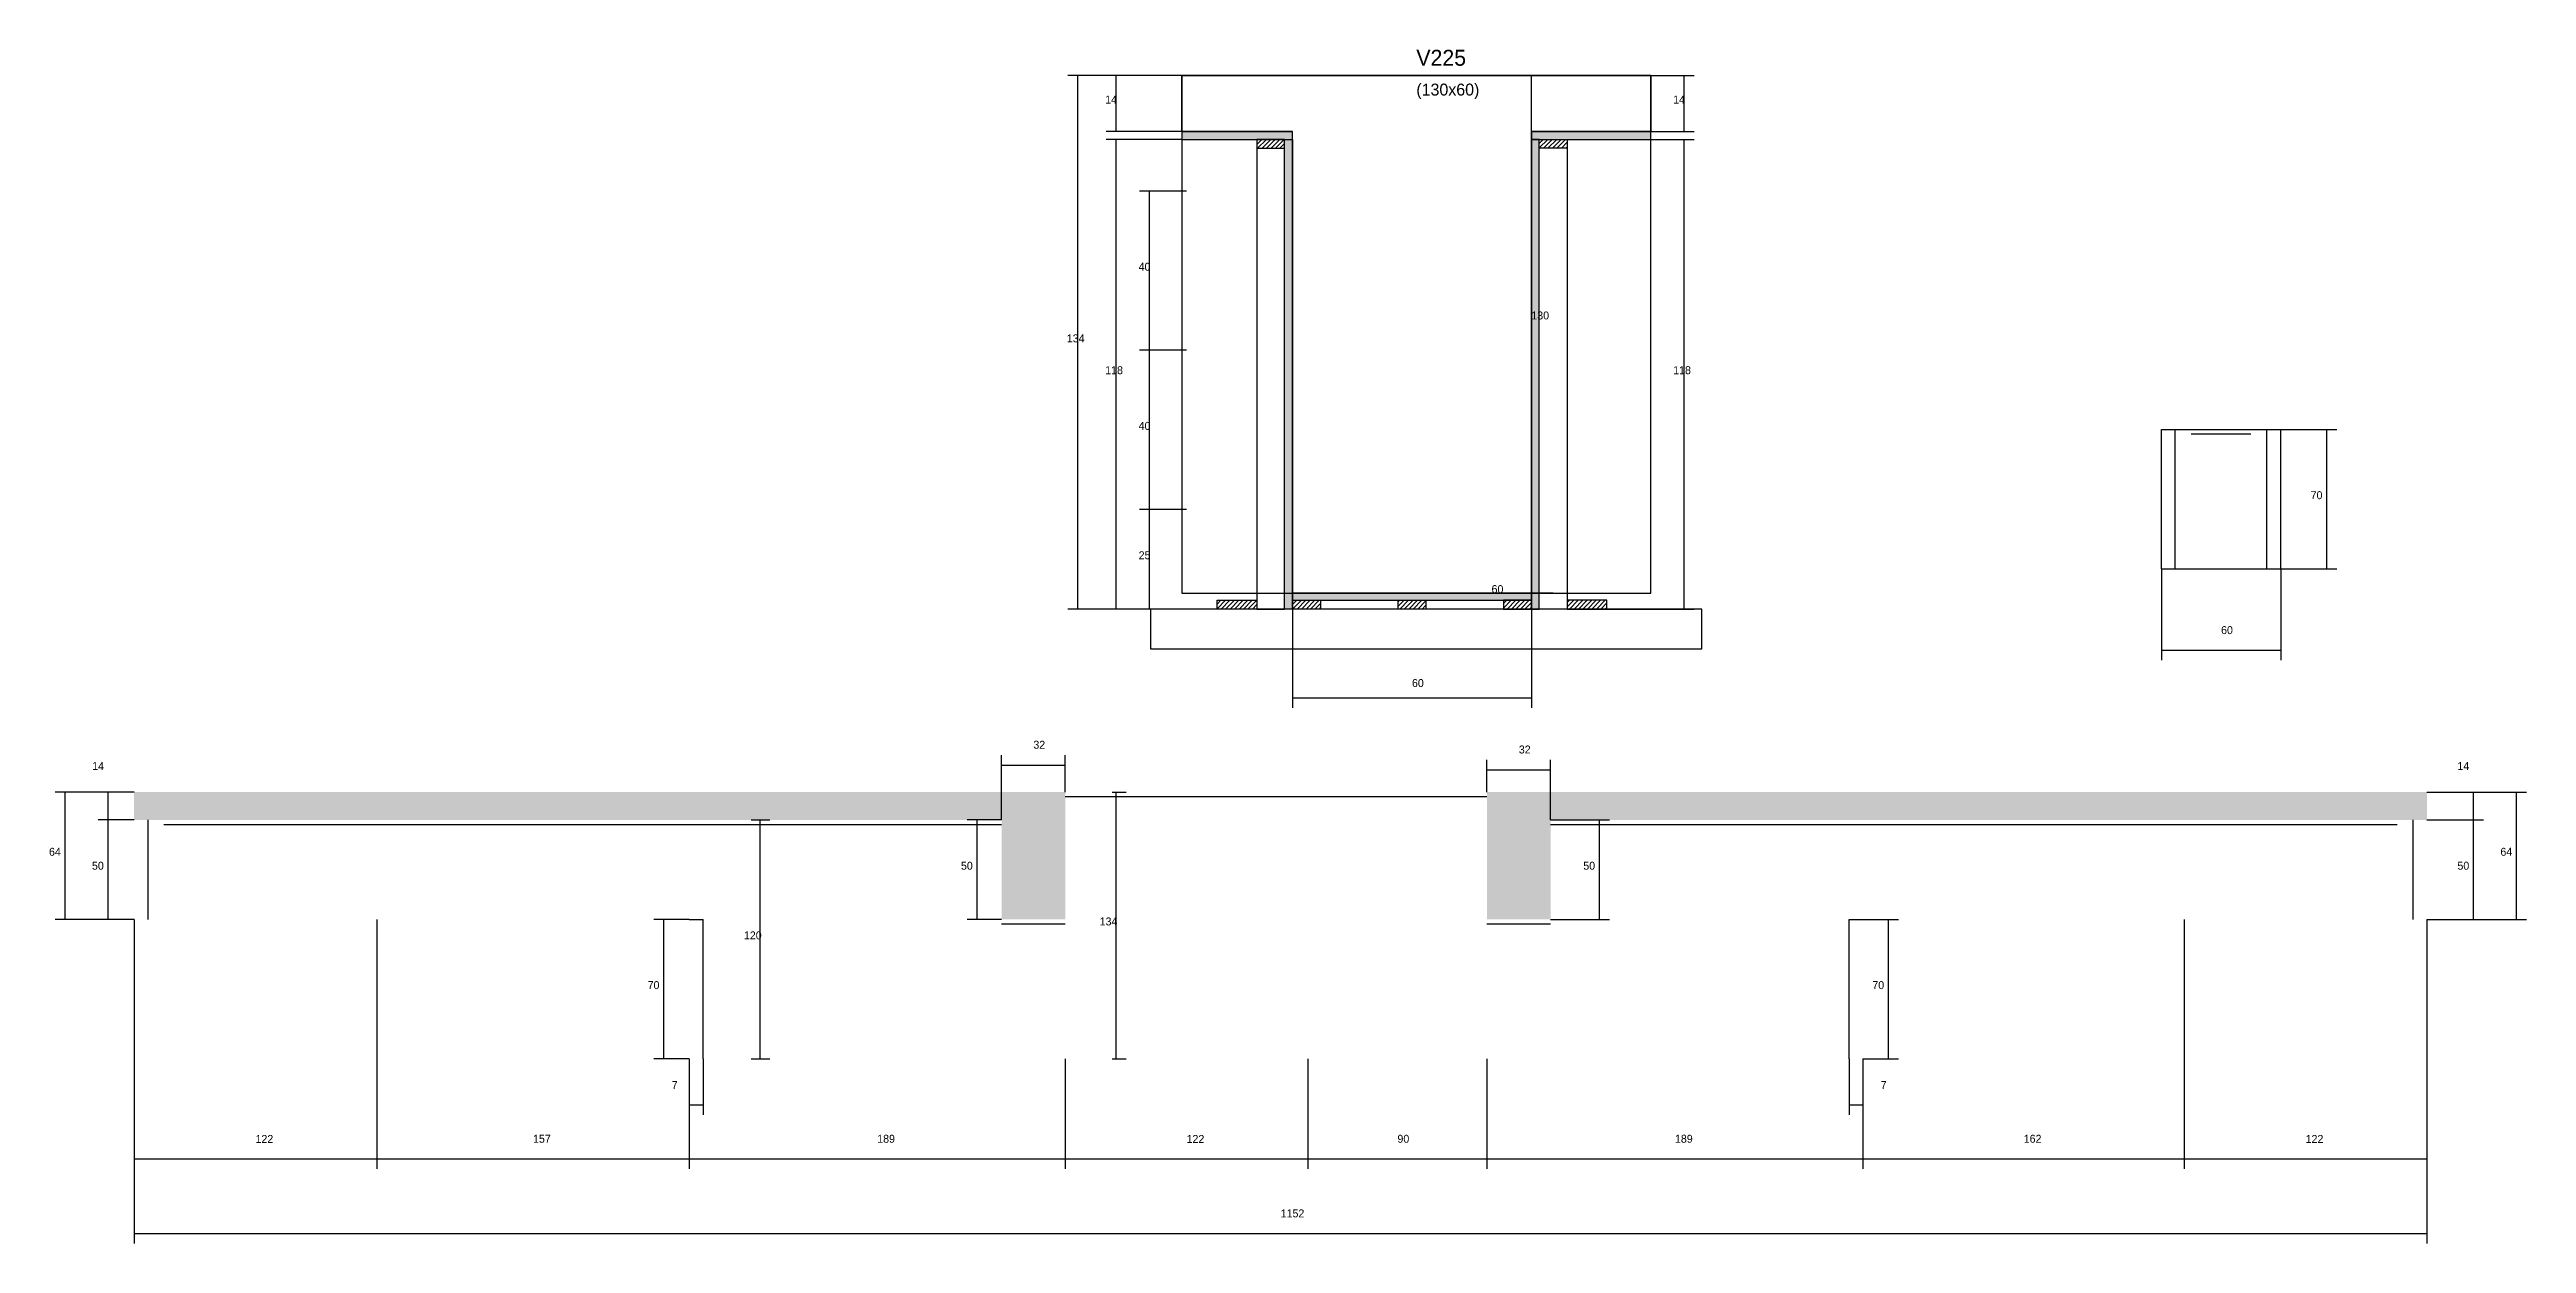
# Model space of a CAD drawing. Header units: metres. Extents: x 4461 to 6474, y 5115 to 5728.
# Drawn here: x 4461 to 5706, y 5115 to 5715 of the extents above; entities that cross this region are included whole.
import ezdxf

# ---------------------------------------------------------------- set-up
doc = ezdxf.new("R2010")
doc.units = ezdxf.units.M
for name, color, linetype in [('CONCRETO', 251, 'Continuous'), ('COTA', 241, 'Continuous'), ('Cota Seção (2x)', 4, 'Continuous'), ('Hachura', 253, 'Continuous'), ('Madeira', 126, 'Continuous'), ('Painéis', 200, 'Continuous'), ('SARR_2.2x7', 40, 'Continuous'), ('Texto Seção', 7, 'Continuous')]:
    doc.layers.add(name, color=color, linetype=linetype)

msp = doc.modelspace()

# ---------------------------------------------------------------- hatches: boundary and pattern name
at = {"layer": 'COTA'}
h = msp.add_hatch(dxfattribs=at)
h.set_pattern_fill('AR-CONC', scale=0.03)
h.paths.add_polyline_path([(4503.2, 5327.5), (4939.2, 5327.5), (4939.2, 5327.5), (4939.2, 5277.5), (4939.2, 5277.5), (4971.2, 5277.5), (4971.2, 5277.5), (4971.2, 5341.5), (4971.2, 5341.5), (4503.2, 5341.5), (4503.2, 5341.5), (4503.2, 5327.5)])
h = msp.add_hatch(dxfattribs=at)
h.set_pattern_fill('AR-CONC', scale=0.03)
h.paths.add_polyline_path([(5655.7, 5327.5), (5215.2, 5327.5), (5215.2, 5327.5), (5215.2, 5277.5), (5215.2, 5277.5), (5183.2, 5277.5), (5183.2, 5277.5), (5183.2, 5341.5), (5183.2, 5341.5), (5655.7, 5341.5), (5655.7, 5341.5), (5655.7, 5327.5)])
at = {"layer": 'Hachura'}
h = msp.add_hatch(color=8, dxfattribs=at)
h.dxf.hatch_style = 1
h.paths.add_polyline_path([(5085.5, 5669.5), (5085.5, 5673.5), (5085.5, 5673.5), (5029.9, 5673.5), (5029.9, 5673.5), (5029.9, 5669.5), (5029.9, 5669.5), (5085.5, 5669.5)])
h = msp.add_hatch(dxfattribs=at)
h.set_pattern_fill('ANSI31', scale=0.5)
h.paths.add_polyline_path([(5081.5, 5665.1), (5081.5, 5669.5), (5081.5, 5669.5), (5067.5, 5669.5), (5067.5, 5669.5), (5067.5, 5665.1), (5067.5, 5665.1), (5081.5, 5665.1)])
h = msp.add_hatch(color=8, dxfattribs=at)
h.dxf.hatch_style = 1
h.paths.add_polyline_path([(5081.5, 5669.5), (5085.5, 5669.5), (5085.5, 5669.5), (5085.5, 5433.5), (5085.5, 5433.5), (5081.5, 5433.5), (5081.5, 5433.5), (5081.5, 5669.5)])
h = msp.add_hatch(color=8, dxfattribs=at)
h.dxf.hatch_style = 1
h.paths.add_polyline_path([(5265.5, 5669.5), (5265.5, 5673.5), (5265.5, 5673.5), (5205.5, 5673.5), (5205.5, 5673.5), (5205.5, 5669.5), (5205.5, 5669.5), (5265.5, 5669.5)])
h = msp.add_hatch(color=8, dxfattribs=at)
h.dxf.hatch_style = 1
h.paths.add_polyline_path([(5209.5, 5669.5), (5205.5, 5669.5), (5205.5, 5669.5), (5205.5, 5433.5), (5205.5, 5433.5), (5209.5, 5433.5), (5209.5, 5433.5), (5209.5, 5669.5)])
h = msp.add_hatch(dxfattribs=at)
h.set_pattern_fill('ANSI31', scale=0.5)
h.paths.add_polyline_path([(5209.5, 5665.1), (5209.5, 5669.5), (5209.5, 5669.5), (5223.5, 5669.5), (5223.5, 5669.5), (5223.5, 5665.1), (5223.5, 5665.1), (5209.5, 5665.1)])
h = msp.add_hatch(color=8, dxfattribs=at)
h.dxf.hatch_style = 1
h.paths.add_polyline_path([(5205.5, 5437.9), (5205.5, 5441.5), (5205.5, 5441.5), (5085.5, 5441.5), (5085.5, 5441.5), (5085.5, 5437.9), (5085.5, 5437.9), (5205.5, 5437.9)])
h = msp.add_hatch(dxfattribs=at)
h.set_pattern_fill('ANSI31', scale=0.5)
h.paths.add_polyline_path([(5047.5, 5433.5), (5047.5, 5437.9), (5047.5, 5437.9), (5067.5, 5437.9), (5067.5, 5437.9), (5067.5, 5433.5), (5067.5, 5433.5), (5047.5, 5433.5)])
h = msp.add_hatch(dxfattribs=at)
h.set_pattern_fill('ANSI31', scale=0.5)
h.paths.add_polyline_path([(5085.5, 5433.5), (5085.5, 5437.9), (5085.5, 5437.9), (5099.5, 5437.9), (5099.5, 5437.9), (5099.5, 5433.5), (5099.5, 5433.5), (5085.5, 5433.5)])
h = msp.add_hatch(dxfattribs=at)
h.set_pattern_fill('ANSI31', scale=0.5)
h.paths.add_polyline_path([(5138.5, 5433.5), (5138.5, 5437.9), (5138.5, 5437.9), (5152.5, 5437.9), (5152.5, 5437.9), (5152.5, 5433.5), (5152.5, 5433.5), (5138.5, 5433.5)])
h = msp.add_hatch(dxfattribs=at)
h.set_pattern_fill('ANSI31', scale=0.5)
h.paths.add_polyline_path([(5205.5, 5433.5), (5205.5, 5437.9), (5205.5, 5437.9), (5191.5, 5437.9), (5191.5, 5437.9), (5191.5, 5433.5), (5191.5, 5433.5), (5205.5, 5433.5)])
h = msp.add_hatch(dxfattribs=at)
h.set_pattern_fill('ANSI31', scale=0.5)
h.paths.add_polyline_path([(5243.5, 5433.5), (5243.5, 5437.9), (5243.5, 5437.9), (5223.5, 5437.9), (5223.5, 5437.9), (5223.5, 5433.5), (5223.5, 5433.5), (5243.5, 5433.5)])

# ---------------------------------------------------------------- linework, layer by layer
at = {"layer": 'CONCRETO'}
for points in [[(5029.9, 5673.5), (5029.9, 5701.5), (5265.5, 5701.5), (5265.5, 5673.5), (5205.5, 5673.5), (5205.5, 5441.5), (5085.5, 5441.5), (5085.5, 5673.5)], [(5029.9, 5441.5), (5265.5, 5441.5), (5265.5, 5701.5), (5029.9, 5701.5)]]:
    msp.add_lwpolyline(points, close=True, dxfattribs=at)
at = {"layer": 'COTA'}
for p, q in [((5029.9, 5701.5), (4972.5, 5701.5)), ((4977.5, 5433.5), (4977.5, 5701.5)), ((5029.9, 5701.5), (4991.8, 5701.5)), ((4996.8, 5673.5), (4996.8, 5701.5)), ((5265.5, 5701.5), (5287.3, 5701.5)), ((5282.3, 5673.5), (5282.3, 5701.5)), ((5029.9, 5673.5), (4991.8, 5673.5)), ((5029.9, 5669.5), (4991.8, 5669.5)), ((4996.8, 5433.5), (4996.8, 5669.5)), ((5265.5, 5673.5), (5287.3, 5673.5)), ((5265.5, 5669.5), (5287.3, 5669.5)), ((5282.3, 5433.5), (5282.3, 5669.5)), ((5032.2, 5643.5), (5008.6, 5643.5)), ((5013.6, 5563.5), (5013.6, 5643.5)), ((5032.2, 5563.5), (5008.6, 5563.5)), ((5032.2, 5563.5), (5008.6, 5563.5)), ((5013.6, 5483.5), (5013.6, 5563.5)), ((5582.2, 5523.7), (5610.3, 5523.7)), ((5605.3, 5453.7), (5605.3, 5523.7)), ((5032.2, 5483.5), (5008.6, 5483.5)), ((5032.2, 5483.5), (5008.6, 5483.5)), ((5013.6, 5433.5), (5013.6, 5483.5)), ((5522.2, 5453.7), (5522.2, 5407.8)), ((5582.2, 5453.7), (5582.2, 5407.8)), ((5582.2, 5453.7), (5610.3, 5453.7)), ((5051.9, 5433.5), (4972.5, 5433.5)), ((5051.9, 5433.5), (4991.8, 5433.5)), ((5032.2, 5433.5), (5008.6, 5433.5)), ((5085.5, 5433.5), (5085.5, 5383.8)), ((5205.5, 5433.5), (5205.5, 5383.8)), ((5239.1, 5433.5), (5287.3, 5433.5)), ((5522.2, 5412.8), (5582.2, 5412.8)), ((5085.5, 5388.8), (5205.5, 5388.8)), ((4939.2, 5327.5), (4939.2, 5360.1)), ((4939.2, 5355.1), (4971.2, 5355.1)), ((4971.2, 5341.5), (4971.2, 5360.1)), ((5183.2, 5341.5), (5183.2, 5357.7)), ((5215.2, 5327.5), (5215.2, 5357.7)), ((4503.2, 5341.5), (4463.5, 5341.5)), ((4468.5, 5277.5), (4468.5, 5341.5)), ((4503.2, 5341.5), (4485.1, 5341.5)), ((4490.1, 5327.5), (4490.1, 5341.5)), ((4994.8, 5341.5), (5001.8, 5341.5)), ((4996.8, 5207.5), (4996.8, 5341.5)), ((5183.2, 5352.7), (5215.2, 5352.7)), ((5655.7, 5341.5), (5684.1, 5341.5)), ((5655.7, 5341.5), (5705.7, 5341.5)), ((5679.1, 5327.5), (5679.1, 5341.5)), ((5700.7, 5277.5), (5700.7, 5341.5)), ((4503.2, 5327.5), (4485.1, 5327.5)), ((4503.2, 5327.5), (4485.1, 5327.5)), ((4490.1, 5277.5), (4490.1, 5327.5)), ((4813.3, 5327.5), (4822.8, 5327.5)), ((4817.8, 5207.5), (4817.8, 5327.5)), ((4939.2, 5327.5), (4921.9, 5327.5)), ((4926.9, 5277.5), (4926.9, 5327.5)), ((5215.2, 5327.5), (5244.8, 5327.5)), ((5239.8, 5277.5), (5239.8, 5327.5)), ((5655.7, 5327.5), (5684.1, 5327.5)), ((5655.7, 5327.5), (5684.1, 5327.5)), ((5679.1, 5277.5), (5679.1, 5327.5)), ((4503.2, 5277.5), (4463.5, 5277.5)), ((4503.2, 5277.5), (4485.1, 5277.5)), ((4503.2, 5277.5), (4503.2, 5152.2)), ((4503.2, 5277.5), (4503.2, 5114.7)), ((4625.2, 5277.5), (4625.2, 5152.2)), ((4625.2, 5277.5), (4625.2, 5152.2)), ((4782.2, 5277.5), (4764.4, 5277.5)), ((4769.4, 5207.5), (4769.4, 5277.5)), ((4939.2, 5277.5), (4921.9, 5277.5)), ((5215.2, 5277.5), (5244.8, 5277.5)), ((5372.2, 5277.5), (5390, 5277.5)), ((5385, 5207.5), (5385, 5277.5)), ((5533.7, 5277.5), (5533.7, 5152.2)), ((5533.7, 5277.5), (5533.7, 5152.2)), ((5655.7, 5277.5), (5655.7, 5114.7)), ((5655.7, 5277.5), (5655.7, 5152.2)), ((5655.7, 5277.5), (5705.7, 5277.5)), ((5655.7, 5277.5), (5684.1, 5277.5)), ((4782.2, 5207.5), (4764.4, 5207.5)), ((4782.2, 5207.5), (4782.2, 5152.2)), ((4782.2, 5207.5), (4782.2, 5179.3)), ((4782.2, 5207.5), (4782.2, 5152.2)), ((4789.2, 5207.5), (4789.2, 5179.3)), ((4813.3, 5207.5), (4822.8, 5207.5)), ((4971.2, 5207.5), (4971.2, 5152.2)), ((4971.2, 5207.5), (4971.2, 5152.2)), ((4994.8, 5207.5), (5001.8, 5207.5)), ((5093.2, 5207.5), (5093.2, 5152.2)), ((5093.2, 5207.5), (5093.2, 5152.2)), ((5183.2, 5207.5), (5183.2, 5152.2)), ((5183.2, 5207.5), (5183.2, 5152.2)), ((5365.2, 5207.5), (5365.2, 5179.3)), ((5372.2, 5207.5), (5372.2, 5152.2)), ((5372.2, 5207.5), (5372.2, 5179.3)), ((5372.2, 5207.5), (5390, 5207.5)), ((5372.2, 5207.5), (5372.2, 5152.2)), ((4782.2, 5184.3), (4789.2, 5184.3)), ((5365.2, 5184.3), (5372.2, 5184.3)), ((4503.2, 5157.2), (4625.2, 5157.2)), ((4625.2, 5157.2), (4782.2, 5157.2)), ((4782.2, 5157.2), (4971.2, 5157.2)), ((4971.2, 5157.2), (5093.2, 5157.2)), ((5093.2, 5157.2), (5183.2, 5157.2)), ((5183.2, 5157.2), (5372.2, 5157.2)), ((5372.2, 5157.2), (5533.7, 5157.2)), ((5533.7, 5157.2), (5655.7, 5157.2)), ((4503.2, 5119.7), (5655.7, 5119.7))]:
    msp.add_line(p, q, dxfattribs=at)
at = {"layer": 'Cota Seção (2x)'}
for p, q in [((5216.5, 5701.5), (5200.5, 5701.5)), ((5205.5, 5441.5), (5205.5, 5701.5)), ((5085.5, 5433.5), (5085.5, 5446.5)), ((5085.5, 5441.5), (5205.5, 5441.5)), ((5216.5, 5441.5), (5200.5, 5441.5)), ((5205.5, 5433.5), (5205.5, 5446.5))]:
    msp.add_line(p, q, dxfattribs=at)
at = {"layer": 'Madeira'}
for points in [[(5081.5, 5665.1), (5081.5, 5669.5), (5067.5, 5669.5), (5067.5, 5665.1)], [(5081.5, 5669.5), (5067.5, 5669.5), (5067.5, 5433.5), (5081.5, 5433.5)], [(5209.5, 5665.1), (5209.5, 5669.5), (5223.5, 5669.5), (5223.5, 5665.1)], [(5209.5, 5669.5), (5223.5, 5669.5), (5223.5, 5433.5), (5209.5, 5433.5)], [(5014, 5413.5), (5291.2, 5413.5), (5291.2, 5433.5), (5014, 5433.5)], [(5047.5, 5433.5), (5047.5, 5437.9), (5067.5, 5437.9), (5067.5, 5433.5)], [(5085.5, 5433.5), (5085.5, 5437.9), (5099.5, 5437.9), (5099.5, 5433.5)], [(5138.5, 5433.5), (5138.5, 5437.9), (5152.5, 5437.9), (5152.5, 5433.5)], [(5205.5, 5433.5), (5205.5, 5437.9), (5191.5, 5437.9), (5191.5, 5433.5)], [(5243.5, 5433.5), (5243.5, 5437.9), (5223.5, 5437.9), (5223.5, 5433.5)]]:
    msp.add_lwpolyline(points, close=True, dxfattribs=at)
at = {"layer": 'Painéis'}
for p, q in [((5029.9, 5673.5), (5085.5, 5673.5)), ((5085.5, 5669.5), (5085.5, 5673.5)), ((5085.5, 5433.5), (5085.5, 5669.5)), ((5205.5, 5673.5), (5265.5, 5673.5)), ((5205.5, 5669.5), (5205.5, 5673.5)), ((5205.5, 5433.5), (5205.5, 5669.5)), ((5265.5, 5669.5), (5265.5, 5673.5)), ((5522.2, 5523.7), (5582.2, 5523.7)), ((5522.2, 5453.7), (5522.2, 5523.7)), ((5582.2, 5453.7), (5582.2, 5523.7)), ((5522.2, 5453.7), (5582.2, 5453.7)), ((5085.5, 5441.5), (5205.5, 5441.5)), ((5085.5, 5437.9), (5085.5, 5441.5)), ((5205.5, 5437.9), (5205.5, 5441.5))]:
    msp.add_line(p, q, dxfattribs=at)
for points in [[(5085.5, 5669.5), (5085.5, 5673.5), (5029.9, 5673.5), (5029.9, 5669.5)], [(5081.5, 5669.5), (5085.5, 5669.5), (5085.5, 5433.5), (5081.5, 5433.5)], [(5265.5, 5669.5), (5265.5, 5673.5), (5205.5, 5673.5), (5205.5, 5669.5)], [(5209.5, 5669.5), (5205.5, 5669.5), (5205.5, 5433.5), (5209.5, 5433.5)], [(5205.5, 5437.9), (5205.5, 5441.5), (5085.5, 5441.5), (5085.5, 5437.9)]]:
    msp.add_lwpolyline(points, close=True, dxfattribs=at)
at = {"layer": 'SARR_2.2x7'}
for p, q in [((5529.2, 5453.7), (5529.2, 5523.7)), ((5537.2, 5521.5), (5567.2, 5521.5)), ((5575.2, 5453.7), (5575.2, 5523.7)), ((4971.2, 5339.3), (5183.2, 5339.3)), ((4510.2, 5277.5), (4510.2, 5327.5)), ((4518.2, 5325.3), (4625.2, 5325.3)), ((4625.2, 5325.3), (4782.2, 5325.3)), ((4782.2, 5325.3), (4939.2, 5325.3)), ((5215.2, 5325.3), (5372.2, 5325.3)), ((5372.2, 5325.3), (5533.7, 5325.3)), ((5533.7, 5325.3), (5640.7, 5325.3)), ((5648.7, 5277.5), (5648.7, 5327.5)), ((4782.2, 5277.5), (4789.2, 5277.5)), ((4789.2, 5207.5), (4789.2, 5277.5)), ((4939.2, 5275.3), (4971.2, 5275.3)), ((5183.2, 5275.3), (5215.2, 5275.3)), ((5365.2, 5277.5), (5372.2, 5277.5)), ((5365.2, 5207.5), (5365.2, 5277.5))]:
    msp.add_line(p, q, dxfattribs=at)

# ---------------------------------------------------------------- texts
at = {"layer": 'COTA'}
for s, p in [('14', (4991.3, 5687.5)), ('14', (5276.8, 5687.5)), ('40', (5008.1, 5603.5)), ('134', (4972, 5567.5)), ('118', (4991.3, 5551.5)), ('118', (5276.8, 5551.5)), ('40', (5008.1, 5523.5)), ('70', (5597.2, 5488.7)), ('25', (5008.1, 5458.5)), ('60', (5552.2, 5420.9)), ('60', (5145.5, 5394.3)), ('32', (4955.2, 5363.3)), ('14', (4482.1, 5352.6)), ('32', (5199.2, 5360.9)), ('14', (5671, 5352.6)), ('64', (4460.4, 5309.5)), ('50', (4482, 5302.5)), ('50', (4918.8, 5302.5)), ('50', (5231.6, 5302.5)), ('50', (5671, 5302.5)), ('64', (5692.6, 5309.5)), ('120', (4809.7, 5267.5)), ('134', (4988.5, 5274.5)), ('70', (4761.3, 5242.5)), ('70', (5376.9, 5242.5)), ('7', (4773.4, 5192.3)), ('7', (5381.1, 5192.3)), ('122', (4564.2, 5165.2)), ('157', (4703.7, 5165.3)), ('189', (4876.7, 5165.3)), ('122', (5032.2, 5165.2)), ('90', (5138.2, 5165.3)), ('189', (5277.7, 5165.3)), ('162', (5453, 5165.3)), ('122', (5594.7, 5165.2)), ('1152', (5079.5, 5127.8))]:
    msp.add_text(s, height=4, dxfattribs=at).set_placement(p)
at = {"layer": 'Cota Seção (2x)'}
for s, p in [('130', (5205.5, 5579)), ('60', (5185.5, 5441.5))]:
    msp.add_text(s, height=4, dxfattribs=at).set_placement(p)
at = {"layer": 'Texto Seção'}
for s, height, p in [('V225', 8, (5147.7, 5706.5)), ('(130x60)', 6, (5147.7, 5691.5))]:
    msp.add_text(s, height=height, dxfattribs=at).set_placement(p)

doc.saveas('drawing.dxf')
